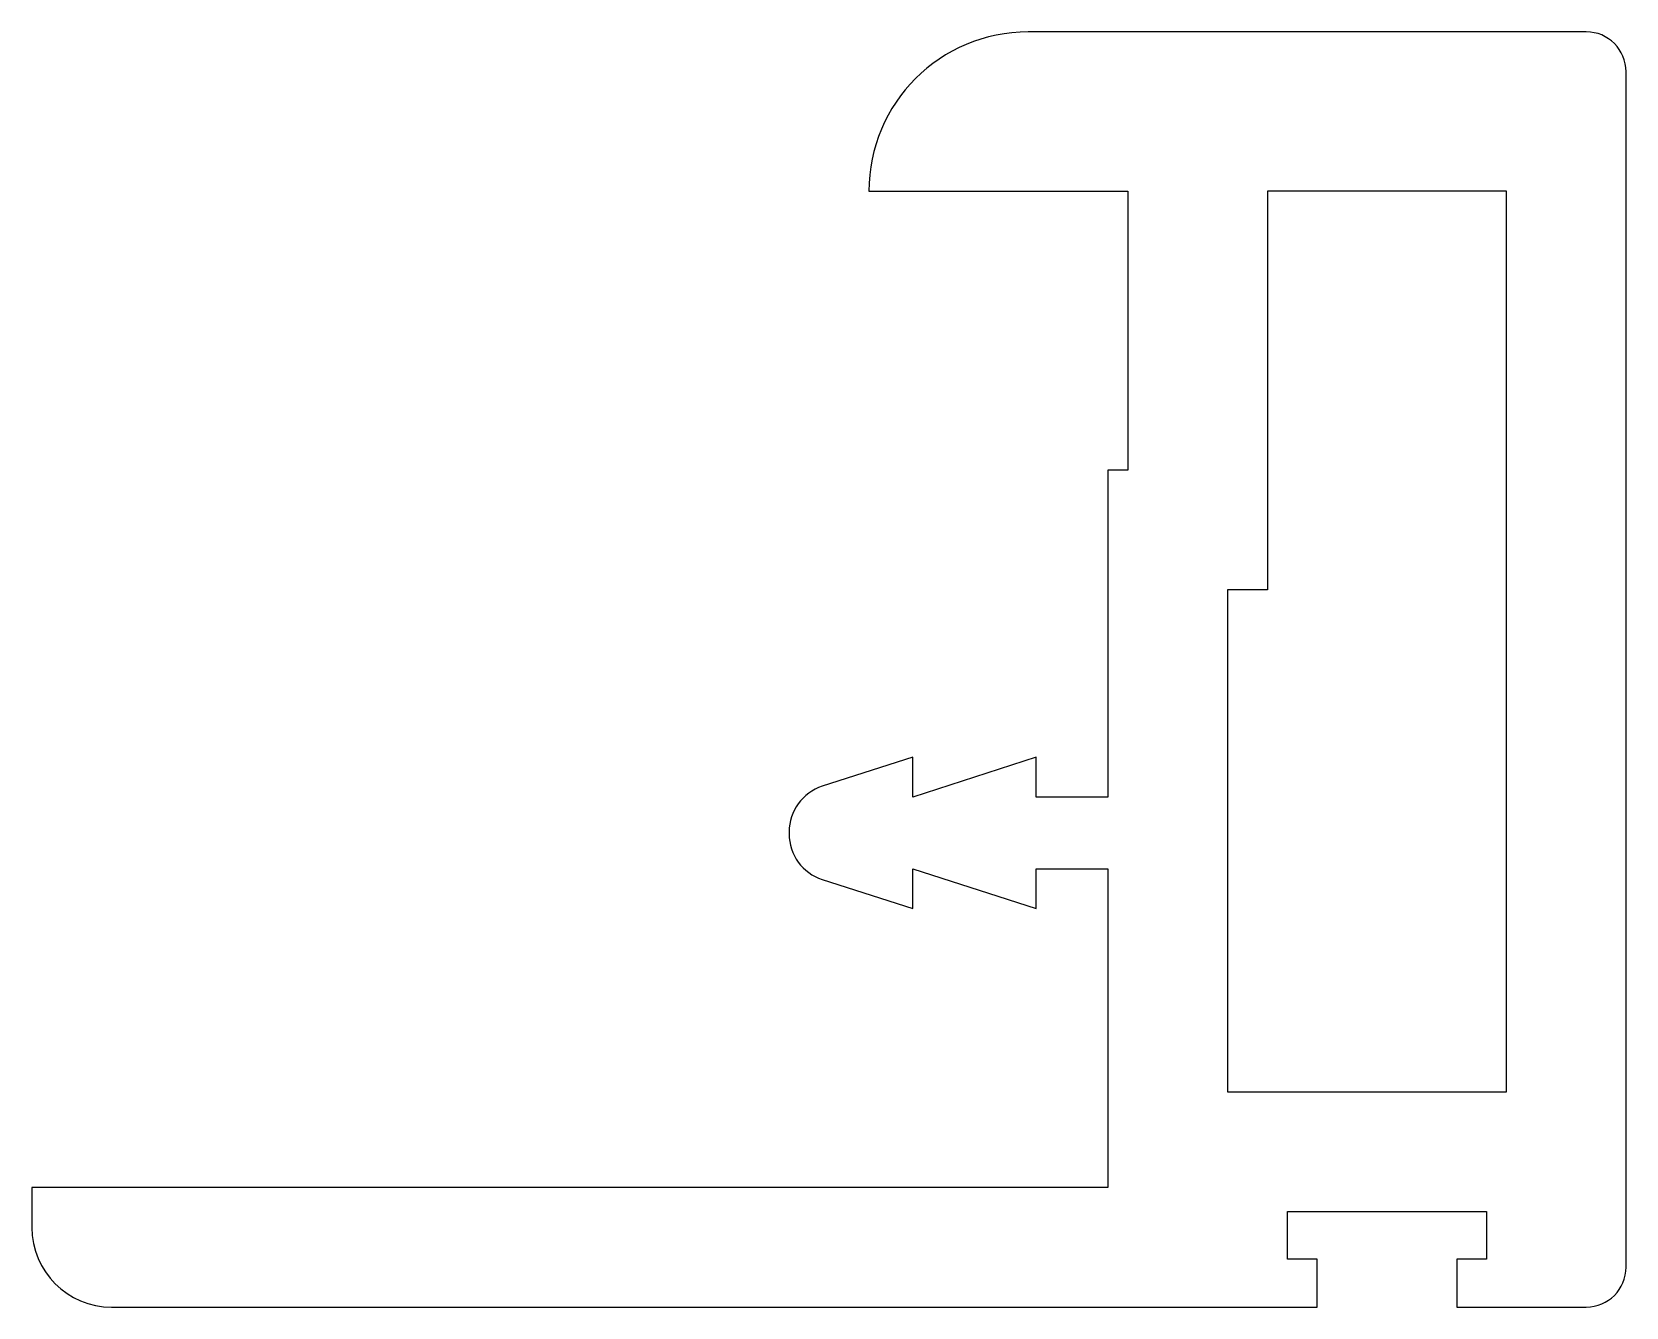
# Model space of a CAD drawing. Extents: x 128 to 168, y 204 to 236.
import ezdxf

# ---------------------------------------------------------------- set-up
doc = ezdxf.new("R2010")
doc.units = 0
doc.header["$LTSCALE"] = 15
doc.layers.get('0').update_dxf_attribs({"linetype": 'CONTINUOUS'})

msp = doc.modelspace()

# ---------------------------------------------------------------- linework, layer by layer
at = {"color": 0, "linetype": 'BYBLOCK'}
for p, q in [((167.016, 235.974), (153.016, 235.974)), ((168.016, 204.974), (168.016, 234.974)), ((149.016, 231.974), (155.516, 231.974)), ((155.516, 231.974), (155.516, 224.974)), ((165.016, 231.974), (159.016, 231.974)), ((159.016, 231.974), (159.016, 221.974)), ((165.016, 209.374), (165.016, 231.974)), ((155.016, 224.974), (155.016, 216.774)), ((155.516, 224.974), (155.016, 224.974)), ((158.016, 221.974), (158.016, 209.374)), ((159.016, 221.974), (158.016, 221.974)), ((150.116, 217.774), (147.848, 217.042)), ((153.216, 217.774), (150.116, 216.774)), ((150.116, 216.774), (150.116, 217.774)), ((153.216, 216.774), (153.216, 217.774)), ((155.016, 216.774), (153.216, 216.774)), ((147.016, 215.9), (147.016, 215.847)), ((150.116, 214.974), (153.216, 213.974)), ((150.116, 213.974), (150.116, 214.974)), ((153.216, 214.974), (155.016, 214.974)), ((153.216, 213.974), (153.216, 214.974)), ((155.016, 214.974), (155.016, 206.974)), ((147.848, 214.705), (150.116, 213.974)), ((158.016, 209.374), (165.016, 209.374)), ((155.016, 206.974), (128.016, 206.974)), ((128.016, 206.974), (128.016, 205.974)), ((159.516, 206.374), (162.016, 206.374)), ((159.516, 205.174), (159.516, 206.374)), ((162.016, 206.374), (164.516, 206.374)), ((164.516, 206.374), (164.516, 205.174)), ((160.266, 205.174), (159.516, 205.174)), ((160.266, 203.974), (160.266, 205.174)), ((164.516, 205.174), (163.766, 205.174)), ((163.766, 205.174), (163.766, 203.974)), ((130.016, 203.974), (160.266, 203.974)), ((163.766, 203.974), (167.016, 203.974))]:
    msp.add_line(p, q, dxfattribs=at)
for centre, radius, start, end in [((153.016, 231.974), 4, 90, 180), ((167.016, 234.974), 1, 0, 90), ((148.216, 215.9), 1.2, 107.8787, 180), ((148.216, 215.847), 1.2, 180, 252.1213), ((130.016, 205.974), 2, 180, 270), ((167.016, 204.974), 1, 270, 0)]:
    msp.add_arc(centre, radius, start, end, dxfattribs=at)

doc.saveas('drawing.dxf')
